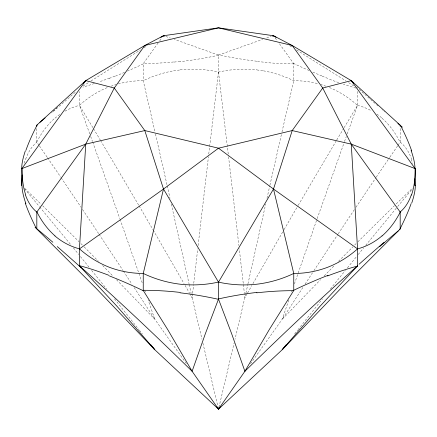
<?xml version="1.0" encoding="UTF-8"?>
<svg xmlns="http://www.w3.org/2000/svg" width="437" height="437" viewBox="0 0 437 437"><rect width="100%" height="100%" fill="white"/><g stroke="black" fill="none" stroke-linecap="round" stroke-linejoin="round"><path stroke-width="0.33" stroke-dasharray="2.19 1.64" d="M192.564 293.795L192.111 297.723L202.009 339.314M192.635 293.145L193.613 284.634M193.76 283.323L197.737 248.773M198.108 245.523L208.449 156.719M208.76 154.042L218.5 72.045L218.5 55.078L174.39 39.379M245.763 293.762L234.991 339.314M245.905 293.107L247.795 284.525M247.943 283.864L265.685 204.046M266.996 198.207L269.76 185.911M269.902 185.266L281.537 133.891M281.974 131.979L293.757 80.687L293.757 63.72L278.877 42.941M218.948 407.24L234.095 343.105M288.841 300.022L282.204 319.272L250.352 364.005M291.626 291.965L292.266 290.108M294.407 283.924L316.962 219.227M317.191 218.587L344.323 142.052M344.547 141.424L346.339 136.42M347.235 133.919L357.553 105.301L357.553 91.513M247.233 293.615L244.889 297.723L244.436 293.795M247.571 293.03L251.93 285.399M252.936 283.646L283.782 230.097M284.121 229.518L297.865 205.898M298.203 205.324L336.43 140.512M336.763 139.949L343.471 128.724M344.137 127.609L357.553 105.301M302.852 287.53L282.204 319.272L320.518 279.669M305.064 284.143L313.542 271.202M313.913 270.64L337.877 234.341M338.243 233.784L354.467 209.465M355.942 207.264L375.847 177.744M376.219 177.198L389.487 157.719M389.859 157.178L397.599 145.892M397.97 145.352L400.183 142.134L400.183 127.282M158.123 42.941L143.243 63.72L143.243 80.687L155.026 131.979M159.707 40.805L161.925 37.833M294.669 333.923L297.581 330.241M297.996 329.711L322.506 298.87M330.399 289.004L345.356 270.421M347.431 267.848L356.57 256.563M358.231 254.52L363.633 247.883M365.709 245.337L397.288 206.974M397.703 206.477L412.528 188.713M324.21 275.889L334.371 265.543M338.522 261.331L352.834 246.894M354.68 245.037L356.062 243.649M357.908 241.798L394.376 205.723M396.222 203.921L412.217 188.413M83.123 85.985L88.378 82.637M91.005 80.965L140.392 49.971M144.068 47.693L147.22 45.743M114.926 76.147L109.245 78.392M218.5 55.078L262.61 39.379M110.993 86.22L114.882 84.904A119.405 106.054 79.7 0 1 116.007 84.538M266.619 38.024L271.202 36.489M173.587 70.865L180.142 69.915M180.142 61.437L173.538 62.13M263.462 62.13L256.858 61.437M256.858 69.915L263.413 70.865M165.798 36.489L170.381 38.024M326.007 86.22L322.118 84.904A119.405 106.049 -79.3 0 0 320.998 84.521M327.755 78.392L322.074 76.147M289.78 45.743L292.932 47.693M296.608 49.971L345.995 80.965M348.622 82.637L353.877 85.985M384.09 111.506L384.544 111.899M382.004 109.709L382.473 110.113M382.004 118.192L385.636 121.579A119.405 84.051 -72.6 0 1 400.084 142.233M24.783 188.413L40.778 203.921M42.624 205.723L79.092 241.798M80.938 243.649L82.32 245.037M84.166 246.894L98.478 261.331M102.629 265.543L112.79 275.889M116.482 279.669L154.796 319.272L186.648 364.005M24.472 188.713L39.297 206.477M39.712 206.974L71.291 245.337M73.367 247.883L78.769 254.52M80.43 256.563L89.569 267.848M91.644 270.421L106.601 289.004M114.494 298.87L139.004 329.711M139.419 330.241L142.331 333.923M275.075 37.833L277.293 40.805M39.03 145.352L36.817 142.134L36.817 127.287M39.401 145.892L47.141 157.178M47.513 157.719L60.781 177.198M61.153 177.744L81.058 207.264M82.533 209.465L98.757 233.784M99.123 234.341L123.087 270.64M123.458 271.202L131.936 284.143M134.148 287.53L154.796 319.272L148.159 300.022M92.862 127.609L79.447 105.301L79.447 91.513M93.529 128.724L100.237 139.949M100.57 140.512L138.797 205.324M139.135 205.898L152.879 229.518M153.218 230.097L184.064 283.646M185.07 285.399L189.429 293.03M189.767 293.615L192.111 297.723L191.237 293.762M89.765 133.919L79.447 105.301A118.088 104.88 79.3 0 1 107.562 87.476M90.661 136.42L92.453 141.424M92.677 142.052L119.809 218.587M120.038 219.227L142.593 283.924M144.734 290.108L145.374 291.965M202.905 343.105L218.052 407.24M155.463 133.891L167.098 185.266M167.24 185.911L170.004 198.207M171.315 204.046L189.057 283.864M189.205 284.525L191.095 293.107M218.5 72.045L228.24 154.042M228.551 156.719L238.892 245.523M243.24 283.323L239.263 248.773M243.387 284.634L244.365 293.145M411.315 159.199A118.531 55.018 -64.4 0 1 412.561 163.493M400.177 142.134A118.531 55.231 -64.2 0 1 411.501 158.948M25.685 159.188A118.531 55.133 64.5 0 1 36.861 142.211M36.768 142.085A118.531 83.576 72.3 0 1 54.931 118.094M24.215 163.23A118.531 55.231 64.2 0 1 25.493 158.953M54.991 118.187A118.531 83.538 72.6 0 1 60.077 114.259M64.966 111.184A118.531 83.538 72.6 0 1 79.458 105.333M118.285 83.899A119.405 106.054 79.7 0 1 143.243 80.703A119.405 117.881 84.4 0 1 173.576 70.827M180.137 69.865A118.088 116.592 85.7 0 1 218.495 72.083A118.088 116.581 -84.5 0 1 256.863 69.865M263.418 70.832A119.405 117.864 -85.6 0 1 293.735 80.725A119.405 106.049 -79.3 0 1 318.72 83.888M329.427 87.515A118.088 104.809 -79.7 0 1 357.482 105.393M357.537 105.355A118.088 83.254 -72.4 0 1 371.69 110.938M376.847 114.123A118.088 83.254 -72.4 0 1 382.047 118.116M378.032 105.967A120.481 2.382 41.9 0 1 356.483 87.072M321.883 75.907A121.89 24.483 27.1 0 1 312.133 71.832M309.216 70.57A121.89 24.483 27.1 0 1 293.719 63.507M293.943 63.868A121.89 36.763 9.5 0 1 263.566 62.316M355.909 88.055A120.481 24.592 27.2 0 1 343.329 84.204M338.746 82.642A120.481 24.592 27.2 0 1 328.061 78.731M256.787 61.224A120.481 36.009 9.5 0 1 218.664 54.865M218.615 55.22A120.481 36.418 -9.5 0 1 180.066 61.65M173.62 61.978A121.89 36.457 -9.4 0 1 143.462 63.545M143.21 63.911A121.89 24.8 -27.2 0 1 127.506 71.056M124.556 72.329A121.89 24.8 -27.2 0 1 114.702 76.431M109.55 78.048A120.481 24.253 -27.1 0 1 98.986 81.943M94.441 83.505A120.481 24.253 -27.1 0 1 82.921 87.11M57.012 107.71A120.956 2.491 -41.9 0 1 55.734 108.813M54.478 109.895A120.956 2.491 -41.9 0 1 52.424 111.664M75.213 92.327A120.956 2.742 -42 0 1 51.593 112.915"/><path stroke-width="0.66" d="M25.504 195.099A120.956 57.034 -63.3 0 0 36.823 212.054L36.817 229.032L95.807 288.027L154.796 349.742L218.5 409.152L282.204 349.742L341.193 288.027L400.183 229.032L400.183 212.06L351.266 144.134L322.724 88.023L292.2 45.475L273.496 35.73L218.5 27.848L163.504 35.73L144.8 45.475L85.734 80.632L36.817 125.162L36.817 126.222M151.055 344.99L154.796 349.742L117.121 306.441L79.447 265.865L79.447 248.893L85.734 144.134L114.275 88.023L144.8 45.475L218.5 27.848L292.2 45.475L351.266 80.632L400.183 125.162L400.183 126.222M218.8 407.879L218.5 409.152L217.052 407.093M83.374 83.254L85.734 80.632L114.275 88.023L144.8 130.57L163.504 189.035L143.243 273.502L143.243 290.474L167.677 329.52L192.111 371.286L218.5 409.152L219.948 407.093M218.2 407.879L218.5 409.152L244.889 371.286L231.692 333.841L218.5 299.116L218.5 282.144L273.496 189.035L292.2 130.57L322.724 88.023L351.266 80.632L353.626 83.254M218.5 299.116L205.308 333.841L192.111 371.286C155.375 335.283 117.985 299.935 79.447 265.865M36.817 212.06L85.734 144.134L144.8 130.57L218.5 148.198L273.496 189.035L357.553 248.893L357.553 265.865L319.879 306.441L282.204 349.742L285.945 344.99M21.85 185.583L21.85 168.611L85.734 80.632M162.875 36.571L163.504 35.73L164.651 36.113M357.553 265.865C319.015 299.935 281.625 335.283 244.889 371.286L269.323 329.52L293.757 290.474L293.757 273.502L273.496 189.035M79.447 248.893L163.504 189.035L218.5 148.198L292.2 130.57L351.266 144.134L415.15 168.611L415.15 185.583M160.882 37.342L163.504 35.73M21.85 168.611L85.734 144.134M272.349 36.113L273.496 35.73L276.118 37.342M273.496 35.73L274.125 36.571M351.266 80.632L415.15 168.611M163.504 189.035L218.5 282.144A120.956 119.405 79.7 0 0 256.863 284.208A120.956 119.41 78.5 0 0 293.74 273.469A120.956 107.535 77.6 0 0 327.761 267.236A120.956 107.589 77.2 0 0 357.553 248.893A120.956 85.597 71.3 0 0 382.009 235.871M351.266 144.134L357.553 248.893M415.281 168.72A120.956 57.143 63.3 0 1 411.501 195.093M411.097 150.366A120.956 25.92 53.9 0 1 414.97 168.392M414.795 178.864A118.531 55.018 -64.4 0 1 414.959 185.741M415.281 185.419A118.531 24.548 -54.5 0 1 411.736 203.036M411.315 194.869A120.956 56.941 63.5 0 1 400.139 211.989M400.226 212.103A120.956 85.723 71.1 0 1 382.069 235.958M411.091 203.713A118.531 24.264 -54.7 0 1 399.784 229.349M379.742 246.583A118.531 3.802 -42.5 0 1 398.205 230.916M359.072 264.238A118.531 4.146 -42.6 0 1 384.079 242.3M327.499 275.976A118.531 25.493 -27.5 0 1 357.16 266.182M293.784 290.25A118.531 25.881 -27.6 0 1 328.018 275.348M256.803 292.812A118.531 37.238 -9.6 0 1 293.506 290.681M218.38 298.957A118.531 37.631 -9.6 0 1 256.929 292.408M180.202 292.817A118.531 37.238 9.6 0 1 218.358 299.296M143.03 290.299A118.531 37.609 9.7 0 1 180.055 292.408M109.501 275.976A118.531 25.493 27.5 0 1 143.276 290.72M79.108 265.587A118.531 25.821 27.7 0 1 108.966 275.343M57.252 246.583A118.531 3.802 42.5 0 1 80.992 267.52M35.086 227.377A118.531 4.053 42.7 0 1 52.861 242.245M36.462 228.748A118.531 24.548 54.5 0 1 25.264 203.041M25.898 203.702A118.531 24.374 54.7 0 1 22.041 185.818M21.713 185.468A118.531 55.231 64.2 0 1 22.183 175.024M400.521 125.424A120.956 26.198 53.8 0 1 411.703 150.973M402.439 127.238A121.89 2.709 42 0 1 397.905 123.485M45.115 117.919A120.956 2.491 -41.9 0 1 39.947 122.284M25.909 150.355A120.956 25.92 -53.9 0 1 37.194 124.873M21.724 168.764A120.956 26.089 -53.8 0 1 25.297 150.978M25.685 194.864A120.956 56.941 -63.5 0 1 22.036 168.458M54.986 235.865A120.956 85.597 -71.3 0 1 36.921 211.956M54.936 235.964A120.956 85.63 -71.1 0 0 79.463 248.839A120.956 107.535 -77.6 0 0 109.228 267.231A120.956 107.529 -77.2 0 0 143.249 273.442A120.956 119.405 -79.7 0 0 180.12 284.203A120.956 119.388 -78.5 0 0 218.489 282.089"/></g></svg>
